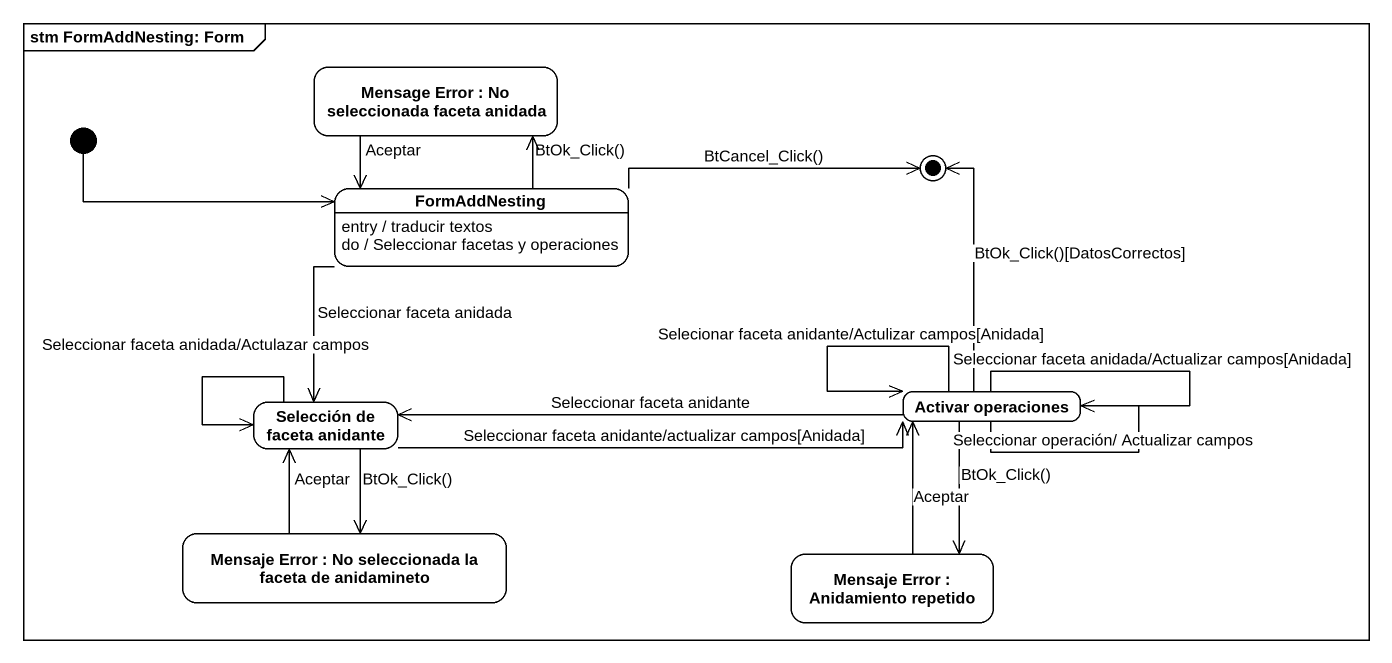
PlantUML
@startuml
mainframe stm FormAddNesting: Form
hide empty description
state "Mensage Error : No seleccionada faceta anidada" as Mensage_Error
state FormAddNesting
FormAddNesting : entry / traducir textos
FormAddNesting : do / Seleccionar facetas y operaciones
state "Selección de faceta anidante" as Selección_de_faceta_anidante
state "Activar operaciones" as Activar_operaciones
state "Mensaje Error : No seleccionada la faceta de anidamineto" as Mensaje_Error
state "Mensaje Error : Anidamiento repetido" as Mensaje_Error_2
[*] -right-> FormAddNesting
Mensage_Error --> FormAddNesting : Aceptar
FormAddNesting -up-> Mensage_Error : BtOk_Click()
FormAddNesting --> Selección_de_faceta_anidante : Seleccionar faceta anidada
Selección_de_faceta_anidante --> Selección_de_faceta_anidante : Seleccionar faceta anidada/Actulazar campos
Selección_de_faceta_anidante -right-> Activar_operaciones : Seleccionar faceta anidante/actualizar campos[Anidada]
Selección_de_faceta_anidante --> Mensaje_Error : BtOk_Click()
Activar_operaciones -left-> Selección_de_faceta_anidante : Seleccionar faceta anidante
Activar_operaciones --> Activar_operaciones : Seleccionar operación/ Actualizar campos
Activar_operaciones --> Activar_operaciones : Selecionar faceta anidante/Actulizar campos[Anidada]
Activar_operaciones --> Activar_operaciones : Seleccionar faceta anidada/Actualizar campos[Anidada]
Activar_operaciones --> Mensaje_Error_2 : BtOk_Click()
Mensaje_Error -up-> Selección_de_faceta_anidante : Aceptar
Mensaje_Error_2 -up-> Activar_operaciones : Aceptar
FormAddNesting -right-> [*] : BtCancel_Click()
Activar_operaciones -up-> [*] : BtOk_Click()[DatosCorrectos]
@enduml
